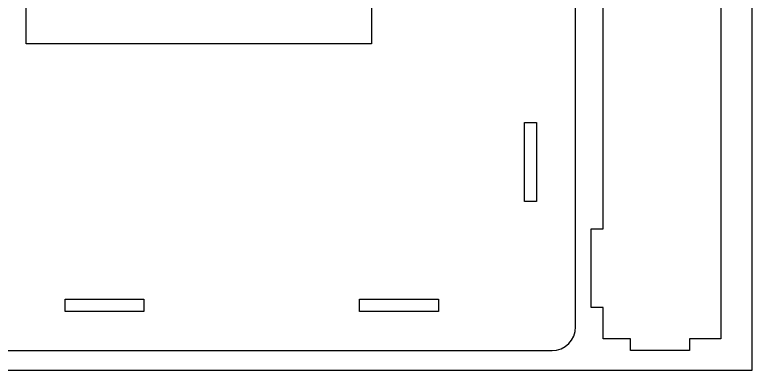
# Model space of a CAD drawing. Header units: millimetres. Extents: x 0 to 600, y 0 to 400.
# Drawn here: x 412.1 to 600, y 0 to 90.4 of the extents above; entities that cross this region are included whole.
import ezdxf

# ---------------------------------------------------------------- set-up
doc = ezdxf.new("R2010")
doc.units = ezdxf.units.MM
for name, color, linetype in [('CUT', 1, 'Continuous'), ('ENGRAVE', 5, 'Continuous'), ('NOTE', 8, 'Continuous')]:
    doc.layers.add(name, color=color, linetype=linetype)

msp = doc.modelspace()

# ---------------------------------------------------------------- linework, layer by layer
at = {"layer": 'CUT'}
msp.add_lwpolyline([(315, 319), (315, 11), (315.12, 9.83), (315.46, 8.7), (316.01, 7.67), (316.76, 6.76), (317.67, 6.01), (318.7, 5.46), (319.83, 5.12), (321, 5), (549, 5), (550.17, 5.12), (551.3, 5.46), (552.33, 6.01), (553.24, 6.76), (553.99, 7.67), (554.54, 8.7), (554.88, 9.83), (555, 11), (555, 319)], dxfattribs=at)
for points in [[(569, 8), (562, 8), (562, 16), (559, 16), (559, 36), (562, 36), (562, 112), (559, 112), (559, 126), (562, 126), (562, 128), (592, 128), (592, 8), (584, 8), (584, 5), (569, 5)], [(545.05, 42.95), (541.95, 42.95), (541.95, 63.05), (545.05, 63.05)], [(445.05, 14.95), (424.95, 14.95), (424.95, 18.05), (445.05, 18.05)], [(499.95, 14.95), (499.95, 18.05), (520.05, 18.05), (520.05, 14.95)]]:
    msp.add_lwpolyline(points, close=True, dxfattribs=at)
at = {"layer": 'ENGRAVE'}
msp.add_lwpolyline([(503, 83), (415, 83), (415, 247), (503, 247)], close=True, dxfattribs=at)
at = {"layer": 'NOTE'}
msp.add_lwpolyline([(0, 0), (600, 0), (600, 400), (0, 400)], close=True, dxfattribs=at)

doc.saveas('drawing.dxf')
